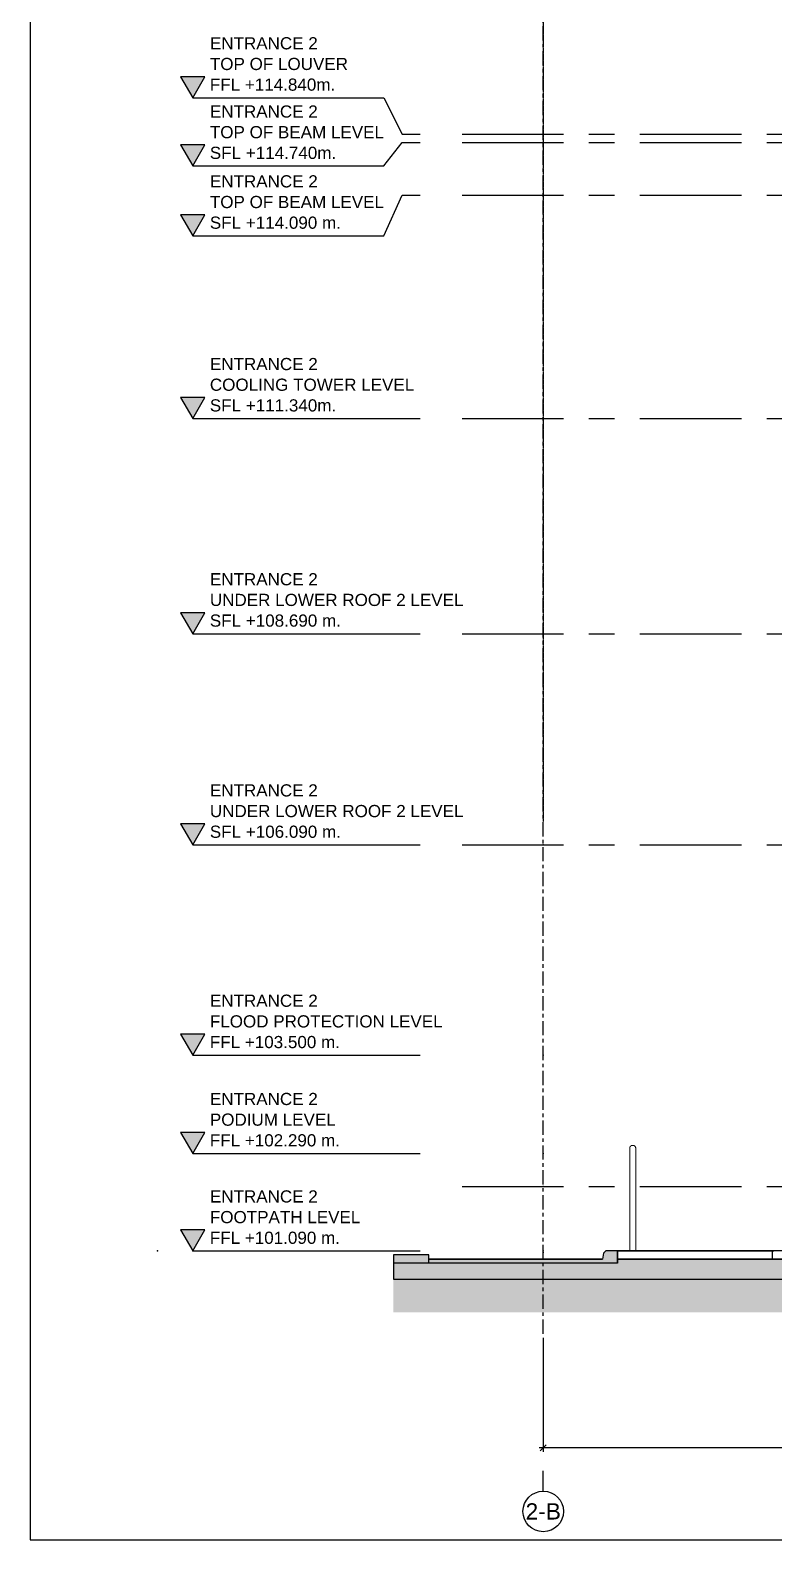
# Model space of a CAD drawing. Header units: millimetres. Extents: x -4391136 to -1798569, y -886572 to -291056.
# Drawn here: x -2146998 to -2137849, y -398298 to -379708 of the extents above; entities that cross this region are included whole.
import ezdxf
from ezdxf.enums import TextEntityAlignment as Align

# ---------------------------------------------------------------- set-up
doc = ezdxf.new("R2010")
doc.units = ezdxf.units.MM
doc.set_wipeout_variables(frame=1)
for name, pattern in [('CENTER', [50.8, 31.75, -6.35, 6.35, -6.35]), ('TA_GL_000.70000', [1.925, 0.7, -0.175, 0.175, -0.175, 0.7]), ('TA_GL_005.00000', [13.75, 5, -1.25, 1.25, -1.25, 5]), ('Xref-C-1-PP17-AR-2214-01-B$0$DPA_Grid _ Level 100', [10, 5.5, -1.6, 1.3, -1.6])]:
    doc.linetypes.add(name, pattern=pattern)
doc.layers.add('000 - 0_HIDE_OBJ_FRAMING_DEF_DIMS', color=7, linetype='Continuous', plot=False)
for name, color, linetype in [('000 - 0_SYM_DWG_GRID-BUBBLE_MAIN_COLOR_1', 7, 'Continuous'), ('000 - 0_SYM_DWG_GRIDLINE_MAIN_COLOR_251', 7, 'Continuous'), ('000 - 0_SYM_DWG_LEVEL_MAIN_COLOR_2', 7, 'Continuous'), ('000 - 0_SYM_DWG_LEVEL_TEXT', 7, 'Continuous'), ('000 - CONCRETE_COL_CUT_COLOR_1', 7, 'Continuous'), ('000 - CONCRETE_COL_CUT_COLOR_5', 7, 'Continuous'), ('000 - CONCRETE_COL_HATCH_', 7, 'Continuous'), ('000 - CONCRETE_COL_WIPEOUT_', 7, 'Continuous'), ('000 - CONCRETE_WALL_MAIN_COLOR_1', 7, 'Continuous'), ('000 - D I M', 7, 'Continuous'), ('000 - GRID', 7, 'CENTER'), ('_PP-Dim', 7, 'Continuous')]:
    doc.layers.add(name, color=color, linetype=linetype)
doc.styles.add('Arial', font='arial.ttf', dxfattribs={"height": 1500})
doc.styles.add('Arial_1', font='arial.ttf', dxfattribs={"height": 2000})
doc.styles.add('FAMELINE_FOR_CKST', font='arial.ttf')
doc.styles.add('TA', font='', dxfattribs={"height": 4.5})
doc.styles.get('TA').set_extended_font_data('Cordia New')
doc.dimstyles.new('FAMELINE-CKST_E-E', dxfattribs={"dimtxt": 0.3, "dimasz": 0.15, "dimexe": 0.1, "dimexo": 0.1, "dimgap": 0.05, "dimtad": 1, "dimzin": 0, "dimdsep": 46, "dimtxsty": 'FAMELINE_FOR_CKST', "dimblk": 'OBLIQUE', "dimblk1": 'OBLIQUE', "dimblk2": 'OBLIQUE', "dimsah": 1, "dimcen": 0.1, "dimdle": 0.1, "dimclrd": 7, "dimclre": 7, "dimclrt": 7, "dimadec": 0, "dimazin": 0, "dimtfac": 1, "dimtix": 1, "dimtmove": 2, "dimatfit": 3, "dimfxl": 1, "dimtolj": 1, "dimtzin": 0, "dimlwd": -1, "dimlwe": -1, "dimarcsym": 0})

# ---------------------------------------------------------------- blocks, each defined once
blk = doc.blocks.new('W-1-PP17-ENT2_REV00_20260526-152612_EX_LOPF-1')
at = {"layer": '000 - 0_HIDE_OBJ_FRAMING_DEF_DIMS', "color": 7, "linetype": 'Xref-C-1-PP17-AR-2214-01-B$0$DPA_Grid _ Level 100'}
blk.add_line((-26525, 12055), (-26525, -34224), dxfattribs=at)
blk = doc.blocks.new('A$Cbc3bdfda')
at = {"layer": '_PP-Dim', "color": 7}
blk.add_lwpolyline([(0, -400), (775, -400), (775, 0), (0, 0)], close=True, dxfattribs=at)
blk = doc.blocks.new('*U1514')
at = {"layer": '000 - 0_SYM_DWG_GRIDLINE_MAIN_COLOR_251', "color": 7, "linetype": 'ByBlock', "ltscale": 5}
blk.add_line((20, 0), (-622.81, 0), dxfattribs=at)
at = {"layer": '000 - 0_SYM_DWG_GRIDLINE_MAIN_COLOR_251', "color": 7}
blk.add_point((0, 0), dxfattribs=at)
at = {"color": 7, "style": 'TA', "flags": 1}
blk.add_attdef('LOCATION', (6, -6), '', height=4.5, rotation=270, dxfattribs=at)
blk = doc.blocks.new('*U1512')
at = {"layer": '000 - 0_SYM_DWG_GRID-BUBBLE_MAIN_COLOR_1', "color": 7}
blk.add_line((58.75, 0), (53.75, 0), dxfattribs=at)
blk.add_circle((63.75, 0), 5, dxfattribs=at)
at = {"layer": '000 - 0_SYM_DWG_GRIDLINE_MAIN_COLOR_251', "color": 7, "linetype": 'ByBlock', "ltscale": 5}
blk.add_line((20, 0), (-354.52, 0), dxfattribs=at)
at = {"layer": '000 - 0_SYM_DWG_GRIDLINE_MAIN_COLOR_251', "color": 7}
blk.add_point((0, 0), dxfattribs=at)
at = {"color": 7, "style": 'TA', "flags": 1}
blk.add_attdef('LOCATION', (6, -6), '', height=4.5, rotation=270, dxfattribs=at)
at = {"layer": '000 - 0_SYM_DWG_GRID-BUBBLE_MAIN_COLOR_1', "color": 7, "style": 'Arial'}
blk.add_attdef('GRID-HEAD', text='', height=4, rotation=90, dxfattribs=at).set_placement((63.75, 0), align=Align.MIDDLE_CENTER)
blk = doc.blocks.new('_Oblique')
at = {"color": 7, "linetype": 'ByBlock', "lineweight": -2}
blk.add_line((-0.5, -0.5), (0.5, 0.5), dxfattribs=at)
blk = doc.blocks.new('*D2477')
at = {"layer": '000 - D I M', "color": 7, "transparency": 16777216}
for p, q in [((-26525, 100020), (-26525, 98614)), ((0, 100020), (0, 98614)), ((50, 98664), (-26575, 98664))]:
    blk.add_line(p, q, dxfattribs=at)
at = {"layer": 'Defpoints', "color": 7, "transparency": 16777216}
for p in [(-26525, 100070), (0, 100070), (-26525, 98664)]:
    blk.add_point(p, dxfattribs=at)
at = {"layer": '000 - D I M', "color": 7, "transparency": 16777216, "xscale": 75, "yscale": 75, "zscale": 75, "rotation": 180}
blk.add_blockref('_Oblique', (-26525, 98664), dxfattribs=at)
at = {"layer": '000 - D I M', "color": 7, "transparency": 16777216, "xscale": 75, "yscale": 75, "zscale": 75}
blk.add_blockref('_Oblique', (0, 98664), dxfattribs=at)
at = {"layer": '000 - D I M', "color": 7, "transparency": 16777216, "insert": (-13262, 98765), "char_height": 150, "attachment_point": 5, "style": 'FAMELINE_FOR_CKST'}
blk.add_mtext('\\A1;26525', dxfattribs=at)
blk = doc.blocks.new('*U1695')
at = {"layer": '000 - 0_SYM_DWG_LEVEL_MAIN_COLOR_2'}
blk.add_hatch(color=7, dxfattribs=at).paths.add_polyline_path([(-83.27, 5.18), (-86.26, 0), (-89.25, 5.18)])
at = {"color": 7}
blk.add_point((0, 0), dxfattribs=at)
at = {"layer": '000 - 0_SYM_DWG_GRIDLINE_MAIN_COLOR_251', "color": 7}
blk.add_lwpolyline([(-86.26, 0), (-39.26, 0), (-34.76, 0), (-30.26, 0)], dxfattribs=at)
at = {"layer": '000 - 0_SYM_DWG_LEVEL_MAIN_COLOR_2', "color": 7, "lineweight": 25}
for p, q in [((-83.27, 5.18), (-89.25, 5.18)), ((-89.25, 5.18), (-86.26, 0)), ((-86.26, 0), (-83.27, 5.18))]:
    blk.add_line(p, q, dxfattribs=at)
at = {"layer": '000 - 0_SYM_DWG_LEVEL_TEXT', "color": 7, "style": 'Arial_1'}
for tag, p in [('LV_NAME_1', (-82.04, 11.92)), ('LV_NAME_2', (-82.05, 6.83)), ('LV_NAME_3', (-82.06, 1.74))]:
    blk.add_attdef(tag, p, '', height=3, dxfattribs=at)
blk = doc.blocks.new('*U2335')
at = {"layer": '000 - 0_SYM_DWG_GRIDLINE_MAIN_COLOR_251', "color": 7, "linetype": 'ByBlock', "ltscale": 5}
blk.add_line((20, 0), (-573.796, 0), dxfattribs=at)
at = {"layer": '000 - 0_SYM_DWG_GRIDLINE_MAIN_COLOR_251', "color": 7}
blk.add_point((0, 0), dxfattribs=at)
at = {"color": 7, "style": 'TA', "flags": 1}
blk.add_attdef('LOCATION', (6, -6), '', height=4.5, rotation=270, dxfattribs=at)
blk = doc.blocks.new('*U1694')
at = {"layer": '000 - 0_SYM_DWG_LEVEL_MAIN_COLOR_2'}
blk.add_hatch(color=7, dxfattribs=at).paths.add_polyline_path([(-83.27, -0.62), (-86.26, -5.8), (-89.25, -0.62)])
at = {"color": 7}
blk.add_point((0, 0), dxfattribs=at)
at = {"layer": '000 - 0_SYM_DWG_GRIDLINE_MAIN_COLOR_251', "color": 7}
blk.add_lwpolyline([(-86.26, -5.8), (-39.26, -5.8), (-34.76, 0), (-30.26, 0)], dxfattribs=at)
at = {"layer": '000 - 0_SYM_DWG_LEVEL_MAIN_COLOR_2', "color": 7, "lineweight": 25}
for p, q in [((-83.27, -0.62), (-89.25, -0.62)), ((-89.25, -0.62), (-86.26, -5.8)), ((-86.26, -5.8), (-83.27, -0.62))]:
    blk.add_line(p, q, dxfattribs=at)
at = {"layer": '000 - 0_SYM_DWG_LEVEL_TEXT', "color": 7, "style": 'Arial_1'}
for tag, p in [('LV_NAME_1', (-82.04, 6.12)), ('LV_NAME_2', (-82.05, 1.03)), ('LV_NAME_3', (-82.06, -4.06))]:
    blk.add_attdef(tag, p, '', height=3, dxfattribs=at)
blk = doc.blocks.new('*U1693')
at = {"layer": '000 - 0_SYM_DWG_LEVEL_MAIN_COLOR_2'}
blk.add_hatch(color=7, dxfattribs=at).paths.add_polyline_path([(-83.27, 14.18), (-86.26, 9), (-89.25, 14.18)])
at = {"color": 7}
blk.add_point((0, 0), dxfattribs=at)
at = {"layer": '000 - 0_SYM_DWG_GRIDLINE_MAIN_COLOR_251', "color": 7}
blk.add_lwpolyline([(-86.26, 9), (-39.26, 9), (-34.76, 0), (-30.26, 0)], dxfattribs=at)
at = {"layer": '000 - 0_SYM_DWG_LEVEL_MAIN_COLOR_2', "color": 7, "lineweight": 25}
for p, q in [((-83.27, 14.18), (-89.25, 14.18)), ((-89.25, 14.18), (-86.26, 9)), ((-86.26, 9), (-83.27, 14.18))]:
    blk.add_line(p, q, dxfattribs=at)
at = {"layer": '000 - 0_SYM_DWG_LEVEL_TEXT', "color": 7, "style": 'Arial_1'}
for tag, p in [('LV_NAME_1', (-82.04, 20.92)), ('LV_NAME_2', (-82.05, 15.83)), ('LV_NAME_3', (-82.06, 10.74))]:
    blk.add_attdef(tag, p, '', height=3, dxfattribs=at)
blk = doc.blocks.new('*U1692')
at = {"layer": '000 - 0_SYM_DWG_LEVEL_MAIN_COLOR_2'}
blk.add_hatch(color=7, dxfattribs=at).paths.add_polyline_path([(-83.27, -4.82), (-86.26, -10), (-89.25, -4.82)])
at = {"color": 7}
blk.add_point((0, 0), dxfattribs=at)
at = {"layer": '000 - 0_SYM_DWG_GRIDLINE_MAIN_COLOR_251', "color": 7}
blk.add_lwpolyline([(-86.26, -10), (-39.26, -10), (-34.76, 0), (-30.26, 0)], dxfattribs=at)
at = {"layer": '000 - 0_SYM_DWG_LEVEL_MAIN_COLOR_2', "color": 7, "lineweight": 25}
for p, q in [((-83.27, -4.82), (-89.25, -4.82)), ((-89.25, -4.82), (-86.26, -10)), ((-86.26, -10), (-83.27, -4.82))]:
    blk.add_line(p, q, dxfattribs=at)
at = {"layer": '000 - 0_SYM_DWG_LEVEL_TEXT', "color": 7, "style": 'Arial_1'}
for tag, p in [('LV_NAME_1', (-82.04, 1.92)), ('LV_NAME_2', (-82.05, -3.17)), ('LV_NAME_3', (-82.06, -8.26))]:
    blk.add_attdef(tag, p, '', height=3, dxfattribs=at)
blk = doc.blocks.new('*U1936')
at = {"layer": '000 - 0_SYM_DWG_LEVEL_MAIN_COLOR_2'}
blk.add_hatch(color=7, dxfattribs=at).paths.add_polyline_path([(-83.27, 5.18), (-86.26, 0), (-89.25, 5.18)])
at = {"color": 7}
blk.add_point((0, 0), dxfattribs=at)
at = {"layer": '000 - 0_SYM_DWG_GRIDLINE_MAIN_COLOR_251', "color": 7}
blk.add_lwpolyline([(-86.26, 0), (-39.26, 0), (-34.76, 0), (-30.26, 0)], dxfattribs=at)
at = {"layer": '000 - 0_SYM_DWG_LEVEL_MAIN_COLOR_2', "color": 7, "lineweight": 25}
for p, q in [((-83.27, 5.18), (-89.25, 5.18)), ((-89.25, 5.18), (-86.26, 0)), ((-86.26, 0), (-83.27, 5.18))]:
    blk.add_line(p, q, dxfattribs=at)
at = {"layer": '000 - 0_SYM_DWG_LEVEL_TEXT', "color": 7, "style": 'Arial_1'}
for tag, p in [('LV_NAME_1', (-82.04, 11.92)), ('LV_NAME_2', (-82.05, 6.83)), ('LV_NAME_3', (-82.06, 1.74))]:
    blk.add_attdef(tag, p, '', height=3, dxfattribs=at)
blk = doc.blocks.new('Railing - MRT Type A-19382752-ENTRANCE 2 - ENLARGE ELEVATION 2')
at = {"layer": '000 - CONCRETE_WALL_MAIN_COLOR_1', "color": 7, "lineweight": 9}
for p, q in [((-522111, 101093), (-522136, 101093)), ((-522136, 101093), (-522111, 101093)), ((-522136, 101093), (-522136, 101090)), ((-522136, 101093), (-522136, 101090)), ((-522111, 101093), (-522136, 101093)), ((-522136, 101093), (-522111, 101093)), ((-522136, 101090), (-522136, 101093)), ((-522136, 101090), (-522136, 101093)), ((-522011, 101090), (-522136, 101090)), ((-522136, 101090), (-522011, 101090)), ((-522011, 101090), (-522136, 101090)), ((-522136, 101090), (-522011, 101090)), ((-522074, 101090), (-522074, 101090)), ((-522074, 101090), (-522074, 101090)), ((-522074, 101090), (-522074, 101090)), ((-522074, 101090), (-522074, 101090)), ((-522011, 101093), (-522036, 101093)), ((-522036, 101093), (-522011, 101093)), ((-522011, 101093), (-522036, 101093)), ((-522036, 101093), (-522011, 101093)), ((-522011, 101093), (-522011, 101090)), ((-522011, 101090), (-522011, 101093)), ((-522011, 101093), (-522011, 101090)), ((-522011, 101090), (-522011, 101093))]:
    blk.add_line(p, q, dxfattribs=at)
at = {"layer": '000 - CONCRETE_WALL_MAIN_COLOR_1', "color": 7, "lineweight": 9, "flags": 128}
for points in [[(-522111, 102353), (-522111, 102354), (-522111, 102355), (-522111, 102357), (-522111, 102358), (-522111, 102360), (-522110, 102361), (-522110, 102363), (-522110, 102364), (-522109, 102366), (-522108, 102367), (-522108, 102368), (-522107, 102370), (-522106, 102371), (-522106, 102372), (-522105, 102374), (-522104, 102375), (-522103, 102376), (-522102, 102377), (-522101, 102378), (-522100, 102379), (-522099, 102380), (-522098, 102381), (-522097, 102382), (-522095, 102383), (-522094, 102384), (-522093, 102385), (-522092, 102386), (-522090, 102386), (-522089, 102387), (-522088, 102387), (-522086, 102388), (-522085, 102388), (-522083, 102389), (-522082, 102389), (-522080, 102389), (-522079, 102390), (-522077, 102390), (-522076, 102390), (-522074, 102390)], [(-522111, 102265), (-522111, 102268), (-522111, 102272), (-522111, 102275), (-522111, 102279), (-522111, 102282), (-522111, 102286), (-522111, 102289), (-522111, 102293), (-522111, 102296), (-522111, 102299), (-522111, 102302), (-522111, 102305), (-522111, 102308), (-522111, 102311), (-522111, 102314), (-522111, 102317), (-522111, 102320), (-522111, 102323), (-522111, 102325), (-522111, 102328), (-522111, 102330), (-522111, 102332), (-522111, 102335), (-522111, 102337), (-522111, 102339), (-522111, 102340), (-522111, 102342), (-522111, 102344), (-522111, 102345), (-522111, 102347), (-522111, 102348), (-522111, 102349), (-522111, 102350), (-522111, 102351), (-522111, 102351)], [(-522111, 102351), (-522111, 102351), (-522111, 102350), (-522111, 102349), (-522111, 102348), (-522111, 102347), (-522111, 102346), (-522111, 102344), (-522111, 102343), (-522111, 102341), (-522111, 102339), (-522111, 102337), (-522111, 102335), (-522111, 102333), (-522111, 102331), (-522111, 102328), (-522111, 102326), (-522111, 102323), (-522111, 102321), (-522111, 102318), (-522111, 102315), (-522111, 102312), (-522111, 102309)], [(-522111, 102309), (-522111, 102306), (-522111, 102303), (-522111, 102300), (-522111, 102297), (-522111, 102293), (-522111, 102290), (-522111, 102287), (-522111, 102283), (-522111, 102280), (-522111, 102276), (-522111, 102273), (-522111, 102269), (-522111, 102266), (-522111, 102265)], [(-522074, 102390), (-522072, 102390), (-522071, 102390), (-522069, 102390), (-522068, 102390), (-522066, 102389), (-522065, 102389), (-522064, 102389), (-522062, 102388), (-522061, 102388), (-522059, 102387), (-522058, 102386), (-522057, 102386), (-522055, 102385), (-522054, 102384), (-522053, 102383), (-522052, 102383), (-522050, 102382), (-522049, 102381), (-522048, 102380), (-522047, 102379), (-522046, 102378), (-522045, 102376), (-522044, 102375), (-522043, 102374), (-522042, 102373), (-522042, 102371), (-522041, 102370), (-522040, 102369), (-522040, 102367), (-522039, 102366), (-522038, 102365), (-522038, 102363), (-522038, 102362), (-522037, 102360), (-522037, 102359), (-522037, 102357), (-522037, 102356), (-522036, 102354), (-522036, 102353)], [(-522036, 102351), (-522036, 102351), (-522036, 102350), (-522036, 102349), (-522036, 102348), (-522036, 102347), (-522036, 102346), (-522036, 102344), (-522036, 102343), (-522036, 102341), (-522036, 102339), (-522036, 102337), (-522036, 102335), (-522036, 102333), (-522036, 102331), (-522036, 102328), (-522036, 102326), (-522036, 102323), (-522036, 102321), (-522036, 102318), (-522036, 102315), (-522036, 102312), (-522036, 102309)], [(-522036, 102265), (-522036, 102268), (-522036, 102272), (-522036, 102275), (-522036, 102279), (-522036, 102282), (-522036, 102286), (-522036, 102289), (-522036, 102293), (-522036, 102296), (-522036, 102299), (-522036, 102302), (-522036, 102305), (-522036, 102308), (-522036, 102311), (-522036, 102314), (-522036, 102317), (-522036, 102320), (-522036, 102323), (-522036, 102325), (-522036, 102328), (-522036, 102330), (-522036, 102332), (-522036, 102335), (-522036, 102337), (-522036, 102339), (-522036, 102340), (-522036, 102342), (-522036, 102344), (-522036, 102345), (-522036, 102347), (-522036, 102348), (-522036, 102349), (-522036, 102350), (-522036, 102351), (-522036, 102351)], [(-522036, 102309), (-522036, 102306), (-522036, 102303), (-522036, 102300), (-522036, 102297), (-522036, 102293), (-522036, 102290), (-522036, 102287), (-522036, 102283), (-522036, 102280), (-522036, 102276), (-522036, 102273), (-522036, 102269), (-522036, 102266), (-522036, 102265)]]:
    blk.add_lwpolyline(points, dxfattribs=at)
blk = doc.blocks.new('Railing - 2800 _L_-19382750-ENTRANCE 2 - ENLARGE ELEVATION 2')
at = {"layer": '000 - CONCRETE_WALL_MAIN_COLOR_1', "color": 7, "lineweight": 9}
for p, q in [((-522111, 102265), (-522111, 101093)), ((-522036, 101093), (-522036, 102265)), ((-522111, 101093), (-522136, 101093)), ((-522136, 101093), (-522011, 101093)), ((-522136, 101093), (-522136, 101090)), ((-522136, 101093), (-522136, 101090)), ((-522111, 101093), (-522136, 101093)), ((-522136, 101093), (-522111, 101093)), ((-522136, 101090), (-522136, 101093)), ((-522136, 101090), (-522136, 101093)), ((-522011, 101090), (-522136, 101090)), ((-522136, 101090), (-522011, 101090)), ((-522011, 101090), (-522136, 101090)), ((-522136, 101090), (-522011, 101090)), ((-522074, 101090), (-522074, 101090)), ((-522074, 101090), (-522074, 101090)), ((-522074, 101090), (-522074, 101090)), ((-522074, 101090), (-522074, 101090)), ((-522011, 101093), (-522036, 101093)), ((-522011, 101093), (-522036, 101093)), ((-522036, 101093), (-522011, 101093)), ((-522011, 101093), (-522011, 101090)), ((-522011, 101090), (-522011, 101093)), ((-522011, 101093), (-522011, 101090)), ((-522011, 101090), (-522011, 101093))]:
    blk.add_line(p, q, dxfattribs=at)
at = {"layer": '000 - CONCRETE_WALL_MAIN_COLOR_1', "color": 7, "lineweight": 9, "flags": 128}
for points in [[(-522111, 102352), (-522111, 102354), (-522111, 102355), (-522111, 102357), (-522111, 102358), (-522111, 102360), (-522110, 102361), (-522110, 102363), (-522110, 102364), (-522109, 102366), (-522108, 102367), (-522108, 102368), (-522107, 102370), (-522106, 102371), (-522106, 102372), (-522105, 102374), (-522104, 102375), (-522103, 102376), (-522102, 102377), (-522101, 102378), (-522100, 102379), (-522099, 102380), (-522098, 102381), (-522097, 102382), (-522095, 102383), (-522094, 102384), (-522093, 102385), (-522092, 102386), (-522090, 102386), (-522089, 102387), (-522088, 102387), (-522086, 102388), (-522085, 102388), (-522083, 102389), (-522082, 102389), (-522080, 102389), (-522079, 102390), (-522077, 102390), (-522076, 102390), (-522074, 102390)], [(-522111, 102352), (-522111, 102352), (-522111, 102352), (-522111, 102352), (-522111, 102351), (-522111, 102351), (-522111, 102350), (-522111, 102349), (-522111, 102348), (-522111, 102347), (-522111, 102346), (-522111, 102344), (-522111, 102343), (-522111, 102341), (-522111, 102339), (-522111, 102337), (-522111, 102335), (-522111, 102333), (-522111, 102331), (-522111, 102328), (-522111, 102326), (-522111, 102323), (-522111, 102321), (-522111, 102318), (-522111, 102315), (-522111, 102312), (-522111, 102309), (-522111, 102306), (-522111, 102303), (-522111, 102300), (-522111, 102297), (-522111, 102293), (-522111, 102290), (-522111, 102287), (-522111, 102283), (-522111, 102280), (-522111, 102276), (-522111, 102273), (-522111, 102269), (-522111, 102266), (-522111, 102265)], [(-522111, 102265), (-522111, 102268), (-522111, 102272), (-522111, 102275), (-522111, 102279), (-522111, 102282), (-522111, 102286), (-522111, 102289), (-522111, 102293), (-522111, 102296), (-522111, 102299), (-522111, 102302), (-522111, 102305), (-522111, 102308), (-522111, 102311), (-522111, 102314), (-522111, 102317), (-522111, 102320), (-522111, 102323), (-522111, 102325), (-522111, 102328), (-522111, 102330), (-522111, 102332), (-522111, 102335), (-522111, 102337), (-522111, 102339), (-522111, 102340), (-522111, 102342), (-522111, 102344), (-522111, 102345), (-522111, 102347), (-522111, 102348), (-522111, 102349), (-522111, 102350), (-522111, 102351), (-522111, 102351)], [(-522074, 102390), (-522072, 102390), (-522071, 102390), (-522069, 102390), (-522068, 102390), (-522066, 102389), (-522065, 102389), (-522064, 102389), (-522062, 102388), (-522061, 102388), (-522059, 102387), (-522058, 102386), (-522057, 102386), (-522055, 102385), (-522054, 102384), (-522053, 102383), (-522052, 102383), (-522050, 102382), (-522049, 102381), (-522048, 102380), (-522047, 102379), (-522046, 102378), (-522045, 102376), (-522044, 102375), (-522043, 102374), (-522042, 102373), (-522042, 102371), (-522041, 102370), (-522040, 102369), (-522040, 102367), (-522039, 102366), (-522038, 102365), (-522038, 102363), (-522038, 102362), (-522037, 102360), (-522037, 102359), (-522037, 102357), (-522037, 102356), (-522036, 102354), (-522036, 102353)], [(-522036, 102265), (-522036, 102268), (-522036, 102272), (-522036, 102275), (-522036, 102279), (-522036, 102282), (-522036, 102286), (-522036, 102289), (-522036, 102293), (-522036, 102296), (-522036, 102299), (-522036, 102302), (-522036, 102305), (-522036, 102308), (-522036, 102311), (-522036, 102314), (-522036, 102317), (-522036, 102320), (-522036, 102323), (-522036, 102325), (-522036, 102328), (-522036, 102330), (-522036, 102332), (-522036, 102335), (-522036, 102337), (-522036, 102339), (-522036, 102340), (-522036, 102342), (-522036, 102344), (-522036, 102345), (-522036, 102347), (-522036, 102348), (-522036, 102349), (-522036, 102350), (-522036, 102351), (-522036, 102351), (-522036, 102352), (-522036, 102352), (-522036, 102352), (-522036, 102352), (-522036, 102352)], [(-522036, 102351), (-522036, 102351), (-522036, 102350), (-522036, 102349), (-522036, 102348), (-522036, 102347), (-522036, 102346), (-522036, 102344), (-522036, 102343), (-522036, 102341), (-522036, 102339), (-522036, 102337), (-522036, 102335), (-522036, 102333), (-522036, 102331), (-522036, 102328), (-522036, 102326), (-522036, 102323), (-522036, 102321), (-522036, 102318), (-522036, 102315), (-522036, 102312), (-522036, 102309), (-522036, 102306), (-522036, 102303), (-522036, 102300), (-522036, 102297), (-522036, 102293), (-522036, 102290), (-522036, 102287), (-522036, 102283), (-522036, 102280), (-522036, 102276), (-522036, 102273), (-522036, 102269), (-522036, 102266), (-522036, 102265)]]:
    blk.add_lwpolyline(points, dxfattribs=at)
blk = doc.blocks.new('Railing - 2800 _L_-V96-ENTRANCE 2 - ENLARGE ELEVATION 2')
at = {"layer": '000 - CONCRETE_WALL_MAIN_COLOR_1', "color": 7, "lineweight": 9}
for p, q in [((-522111, 101093), (-522136, 101093)), ((-522136, 101093), (-522111, 101093)), ((-522136, 101093), (-522136, 101090)), ((-522136, 101093), (-522136, 101090)), ((-522111, 101093), (-522136, 101093)), ((-522136, 101093), (-522111, 101093)), ((-522136, 101090), (-522136, 101093)), ((-522136, 101090), (-522136, 101093)), ((-522011, 101090), (-522136, 101090)), ((-522136, 101090), (-522011, 101090)), ((-522011, 101090), (-522136, 101090)), ((-522136, 101090), (-522011, 101090)), ((-522074, 101090), (-522074, 101090)), ((-522074, 101090), (-522074, 101090)), ((-522074, 101090), (-522074, 101090)), ((-522074, 101090), (-522074, 101090)), ((-522011, 101093), (-522036, 101093)), ((-522036, 101093), (-522011, 101093)), ((-522011, 101093), (-522036, 101093)), ((-522036, 101093), (-522011, 101093)), ((-522011, 101093), (-522011, 101090)), ((-522011, 101090), (-522011, 101093)), ((-522011, 101093), (-522011, 101090)), ((-522011, 101090), (-522011, 101093))]:
    blk.add_line(p, q, dxfattribs=at)
at = {"layer": '000 - CONCRETE_WALL_MAIN_COLOR_1', "color": 7, "lineweight": 9, "flags": 128}
for points in [[(-522111, 102353), (-522111, 102354), (-522111, 102355), (-522111, 102357), (-522111, 102358), (-522111, 102360), (-522110, 102361), (-522110, 102363), (-522110, 102364), (-522109, 102366), (-522108, 102367), (-522108, 102368), (-522107, 102370), (-522106, 102371), (-522106, 102372), (-522105, 102374), (-522104, 102375), (-522103, 102376), (-522102, 102377), (-522101, 102378), (-522100, 102379), (-522099, 102380), (-522098, 102381), (-522097, 102382), (-522095, 102383), (-522094, 102384), (-522093, 102385), (-522092, 102386), (-522090, 102386), (-522089, 102387), (-522088, 102387), (-522086, 102388), (-522085, 102388), (-522083, 102389), (-522082, 102389), (-522080, 102389), (-522079, 102390), (-522077, 102390), (-522076, 102390), (-522074, 102390)], [(-522111, 102265), (-522111, 102268), (-522111, 102272), (-522111, 102275), (-522111, 102279), (-522111, 102282), (-522111, 102286), (-522111, 102289), (-522111, 102293), (-522111, 102296), (-522111, 102299), (-522111, 102302), (-522111, 102305), (-522111, 102308), (-522111, 102311), (-522111, 102314), (-522111, 102317), (-522111, 102320), (-522111, 102323), (-522111, 102325), (-522111, 102328), (-522111, 102330), (-522111, 102332), (-522111, 102335), (-522111, 102337), (-522111, 102339), (-522111, 102340), (-522111, 102342), (-522111, 102344), (-522111, 102345), (-522111, 102347), (-522111, 102348), (-522111, 102349), (-522111, 102350), (-522111, 102351), (-522111, 102351)], [(-522111, 102351), (-522111, 102351), (-522111, 102350), (-522111, 102349), (-522111, 102348), (-522111, 102347), (-522111, 102346), (-522111, 102344), (-522111, 102343), (-522111, 102341), (-522111, 102339), (-522111, 102337), (-522111, 102335), (-522111, 102333), (-522111, 102331), (-522111, 102328), (-522111, 102326), (-522111, 102323), (-522111, 102321), (-522111, 102318), (-522111, 102315), (-522111, 102312), (-522111, 102309)], [(-522111, 102309), (-522111, 102306), (-522111, 102303), (-522111, 102300), (-522111, 102297), (-522111, 102293), (-522111, 102290), (-522111, 102287), (-522111, 102283), (-522111, 102280), (-522111, 102276), (-522111, 102273), (-522111, 102269), (-522111, 102266), (-522111, 102265)], [(-522074, 102390), (-522072, 102390), (-522071, 102390), (-522069, 102390), (-522068, 102390), (-522066, 102389), (-522065, 102389), (-522064, 102389), (-522062, 102388), (-522061, 102388), (-522059, 102387), (-522058, 102386), (-522057, 102386), (-522055, 102385), (-522054, 102384), (-522053, 102383), (-522052, 102383), (-522050, 102382), (-522049, 102381), (-522048, 102380), (-522047, 102379), (-522046, 102378), (-522045, 102376), (-522044, 102375), (-522043, 102374), (-522042, 102373), (-522042, 102371), (-522041, 102370), (-522040, 102369), (-522040, 102367), (-522039, 102366), (-522038, 102365), (-522038, 102363), (-522038, 102362), (-522037, 102360), (-522037, 102359), (-522037, 102357), (-522037, 102356), (-522036, 102354), (-522036, 102353)], [(-522036, 102351), (-522036, 102351), (-522036, 102350), (-522036, 102349), (-522036, 102348), (-522036, 102347), (-522036, 102346), (-522036, 102344), (-522036, 102343), (-522036, 102341), (-522036, 102339), (-522036, 102337), (-522036, 102335), (-522036, 102333), (-522036, 102331), (-522036, 102328), (-522036, 102326), (-522036, 102323), (-522036, 102321), (-522036, 102318), (-522036, 102315), (-522036, 102312), (-522036, 102309)], [(-522036, 102265), (-522036, 102268), (-522036, 102272), (-522036, 102275), (-522036, 102279), (-522036, 102282), (-522036, 102286), (-522036, 102289), (-522036, 102293), (-522036, 102296), (-522036, 102299), (-522036, 102302), (-522036, 102305), (-522036, 102308), (-522036, 102311), (-522036, 102314), (-522036, 102317), (-522036, 102320), (-522036, 102323), (-522036, 102325), (-522036, 102328), (-522036, 102330), (-522036, 102332), (-522036, 102335), (-522036, 102337), (-522036, 102339), (-522036, 102340), (-522036, 102342), (-522036, 102344), (-522036, 102345), (-522036, 102347), (-522036, 102348), (-522036, 102349), (-522036, 102350), (-522036, 102351), (-522036, 102351)], [(-522036, 102309), (-522036, 102306), (-522036, 102303), (-522036, 102300), (-522036, 102297), (-522036, 102293), (-522036, 102290), (-522036, 102287), (-522036, 102283), (-522036, 102280), (-522036, 102276), (-522036, 102273), (-522036, 102269), (-522036, 102266), (-522036, 102265)]]:
    blk.add_lwpolyline(points, dxfattribs=at)
blk = doc.blocks.new('Railing - Railing-19382771-ENTRANCE 2 - ENLARGE ELEVATION 2')
at = {"color": 7}
for name in ['Railing - MRT Type A-19382752-ENTRANCE 2 - ENLARGE ELEVATION 2', 'Railing - 2800 _L_-19382750-ENTRANCE 2 - ENLARGE ELEVATION 2', 'Railing - 2800 _L_-V96-ENTRANCE 2 - ENLARGE ELEVATION 2']:
    blk.add_blockref(name, (0, 0), dxfattribs=at)
blk = doc.blocks.new('*U1434')
at = {"layer": '000 - CONCRETE_COL_HATCH_'}
h = blk.add_hatch(dxfattribs=at)
h.set_pattern_fill('AR-CONC', scale=0.04)
h.set_pattern_definition([(50, (-342476.865, -850394.2085), (7.28738676, -0.63756342), [0.762, -8.382]), (355, (-342476.865, -850394.2085), (-1.40973686, 7.64227381), [0.6096, -6.705623367]), (100.4514447, (-342476.258, -850394.2616), (5.877649884, 7.004710076), [0.64760035, -7.123609784]), (46.1842, (-342476.865, -850392.1765), (10.84316164, -1.68169312), [1.143, -12.573]), (96.6355576, (-342475.962, -850392.317), (9.49616536, 9.89704498), [0.97140093, -10.68542433]), (351.1841512, (-342476.865, -850392.176), (9.49616536, 9.89704498), [0.91439868, -10.05838928]), (21, (-342475.849, -850392.6845), (6.06457565, -4.090607927), [0.762, -8.382]), (326, (-342475.849, -850392.6845), (2.472081134, 7.367518645), [0.6096, -6.7056]), (71.451445, (-342475.344, -850393.025), (8.53665677, 3.276910755), [0.64760035, -7.123597504]), (37.5, (-342476.8652, -850394.2085), (0.12354413, 3.382201555), [0, -6.62432, 0, -6.8072, 0, -6.731]), (7.5, (-342476.8652, -850394.2085), (2.6727865, 4.007222993), [0, -3.88112, 0, -6.47192, 0, -2.5654]), (327.5, (-342479.131, -850394.2085), (5.423623807, -0.22914976), [0, -2.54, 0, -7.9248, 0, -10.5156]), (317.5, (-342480.147, -850394.2085), (5.925167255, 1.017059641), [0, -3.302, 0, -5.26288, 0, -7.4676])])
h.paths.add_polyline_path([(0, 0), (0, 100), (-50, 100), (-50, 800), (-350, 800), (-350, 100), (-2946, 100), (-16182, -50), (-28357, -50), (-28357, 50), (-28357, -50), (-28357, 50), (-28504, 50), (-28532, 22), (-28544, -50), (-30682, -50), (-30682, 0), (-31116, 0), (-31116, -300), (-16180, -300), (-2945, -150), (-350, -150), (-350, -705), (-50, -705), (-50, -150), (869, -150), (869, 0)])
at = {"layer": '000 - CONCRETE_COL_CUT_COLOR_1', "color": 7, "lineweight": -2}
blk.add_lwpolyline([(-2946, 100), (-16182, -50), (-28357, -50), (-28357, 50), (-28357, -50), (-28357, 50), (-28504, 50), (-28532, 22), (-28544, -50), (-30682, -50), (-30682, 0), (-31116, 0), (-31116, -300), (-16180, -300), (-2945, -150)], dxfattribs=at)
blk = doc.blocks.new('*U1935')
at = {"layer": '000 - CONCRETE_COL_HATCH_'}
h = blk.add_hatch(dxfattribs=at)
h.set_pattern_fill('EARTH', scale=0.5, angle=45)
h.set_pattern_definition([(45, (-79957.9892, -874413.207), (0, 4.49012806), [3.175, -3.175]), (45, (-79958.831, -874412.365), (0, 4.49012806), [3.175, -3.175]), (45, (-79959.673, -874411.5232), (0, 4.49012806), [3.175, -3.175]), (135, (-79959.673, -874410.962), (-4.49012806, 0), [3.175, -3.175]), (135, (-79958.831, -874410.12), (-4.49012806, 0), [3.175, -3.175]), (135, (-79957.9892, -874409.278), (-4.49012806, 0), [3.175, -3.175])])
h.paths.add_polyline_path([(0, 0), (-2595, 0), (-15830, -150), (-30766, -150), (-30766, -555), (0, -555)])
blk = doc.blocks.new('A$C3de08056')
at = {"layer": '000 - CONCRETE_WALL_MAIN_COLOR_1', "color": 7}
for p, q in [((-34110, -5150), (-34544, -5150)), ((-34110, -5250), (-34110, -5150)), ((-34110, -5200), (-31973, -5200)), ((-29671, -5100), (-31785, -5100)), ((-31785, -5100), (-31785, -5200)), ((-31785, -5250), (-31785, -5100)), ((-31785, -5200), (-19617, -5200)), ((-19617, -5200), (-31785, -5200)), ((-31785, -5200), (-31785, -5250)), ((-19617, -5200), (-31785, -5200)), ((-31785, -5200), (-31785, -5250)), ((-19610, -5200), (-31785, -5200)), ((-31785, -5200), (-31785, -5250)), ((-31773, -5100), (-29873, -5100)), ((-29864, -5200), (-31764, -5200)), ((-19618, -5100), (-29885, -5100)), ((-29885, -5100), (-29885, -5200)), ((-29885, -5200), (-19617, -5200)), ((-29873, -5100), (-29874, -5100)), ((-29871, -5100), (-29864, -5100)), ((-34110, -5250), (-34544, -5250)), ((-34110, -5250), (-34544, -5250)), ((-31979, -5250), (-34110, -5250)), ((-31979, -5250), (-34110, -5250)), ((-31785, -5250), (-34110, -5250)), ((-34544, -5450), (-19608, -5450)), ((-34544, -5450), (-19608, -5450))]:
    blk.add_line(p, q, dxfattribs=at)
at = {"layer": '000 - CONCRETE_WALL_MAIN_COLOR_1', "color": 7, "lineweight": 35}
blk.add_line((-29864, -5100), (-31764, -5100), dxfattribs=at)
at = {"layer": '000 - CONCRETE_WALL_MAIN_COLOR_1', "color": 7}
blk.add_blockref('Railing - Railing-19382771-ENTRANCE 2 - ENLARGE ELEVATION 2', (490474, -106190), dxfattribs=at)
at = {"layer": '000 - CONCRETE_COL_CUT_COLOR_5', "color": 7}
blk.add_blockref('*U1434', (-3428, -5150), dxfattribs=at)
at = {"color": 7}
blk.add_blockref('*U1935', (-3778, -5300), dxfattribs=at)
blk = doc.blocks.new('W-1-PP17-ENT2_REV00_20260527-020919_ELEVATION_2_EX')
at = {"color": 7}
blk.add_blockref('A$C3de08056', (6175, 106190), dxfattribs=at)
blk = doc.blocks.new('W-1-PP17-ENT2_REV00_20260527-020919_ELEVATION_2_DIMS')
at = {"color": 7, "xscale": 50, "yscale": 50, "zscale": 50}
for name, p, values in [('*U1693', (-26525, 114840), {'LV_NAME_1': 'ENTRANCE 2', 'LV_NAME_2': 'TOP OF LOUVER ', 'LV_NAME_3': 'FFL +114.840m.'}), ('*U1694', (-26525, 114740), {'LV_NAME_1': 'ENTRANCE 2', 'LV_NAME_2': 'TOP OF BEAM LEVEL', 'LV_NAME_3': 'SFL +114.740m.'}), ('*U1692', (-26525, 114090), {'LV_NAME_1': 'ENTRANCE 2', 'LV_NAME_2': 'TOP OF BEAM LEVEL', 'LV_NAME_3': 'SFL +114.090 m.'}), ('*U1695', (-26525, 111340), {'LV_NAME_1': 'ENTRANCE 2', 'LV_NAME_2': 'COOLING TOWER LEVEL', 'LV_NAME_3': 'SFL +111.340m.'}), ('*U1695', (-26525, 108690), {'LV_NAME_1': 'ENTRANCE 2', 'LV_NAME_2': 'UNDER LOWER ROOF 2 LEVEL', 'LV_NAME_3': 'SFL +108.690 m.'}), ('*U1695', (-26525, 106090), {'LV_NAME_1': 'ENTRANCE 2', 'LV_NAME_2': 'UNDER LOWER ROOF 2 LEVEL', 'LV_NAME_3': 'SFL +106.090 m.'}), ('*U1936', (-26525, 103500), {'LV_NAME_1': 'ENTRANCE 2', 'LV_NAME_2': 'FLOOD PROTECTION LEVEL', 'LV_NAME_3': 'FFL +103.500 m.'}), ('*U1936', (-26525, 102290), {'LV_NAME_1': 'ENTRANCE 2', 'LV_NAME_2': 'PODIUM LEVEL', 'LV_NAME_3': 'FFL +102.290 m.'}), ('*U1936', (-26525, 101090), {'LV_NAME_1': 'ENTRANCE 2', 'LV_NAME_2': 'FOOTPATH LEVEL', 'LV_NAME_3': 'FFL +101.090 m.'})]:
    blk.add_blockref(name, p, dxfattribs=at).add_auto_attribs(values)
at = {"layer": '000 - 0_SYM_DWG_GRIDLINE_MAIN_COLOR_251', "color": 7, "linetype": 'TA_GL_005.00000', "xscale": 50, "yscale": 50, "zscale": 50, "rotation": 180}
for p in [(-26525, 114840), (-26525, 114740), (-26525, 114090), (-26525, 111340), (-26525, 108690), (-26525, 106090)]:
    blk.add_blockref('*U2335', p, dxfattribs=at)
at = {"layer": '000 - GRID', "color": 7, "linetype": 'TA_GL_000.70000', "xscale": 50.00000000000038, "yscale": 50.00000000000038, "zscale": 50.00000000000038, "rotation": 270}
blk.add_blockref('*U1512', (-26525, 101070), dxfattribs=at).add_auto_attribs({'GRID-HEAD': '2-B'})
at = {"layer": '000 - D I M', "color": 7}
dim = blk.add_linear_dim(base=(-26525, 98663.7), p1=(0, 100070), p2=(-26525, 100070), dimstyle='FAMELINE-CKST_E-E', override={"dimscale": 500, "dimdec": 0, "dimlfac": 1, "dimclrd": 7, "dimclre": 7, "dimclrt": 7}, dxfattribs=at)
dim.commit()
dim.dimension.update_dxf_attribs({"geometry": '*D2477', "text_midpoint": (-13262.5, 98765.3)})

msp = doc.modelspace()

# ---------------------------------------------------------------- linework, layer by layer
at = {"color": 7}
for p in [(-2145432.1, -394740.4), (-2144997.8, -394740.4)]:
    msp.add_point(p, dxfattribs=at)

# ---------------------------------------------------------------- block references
at = {"layer": '000 - 0_SYM_DWG_GRIDLINE_MAIN_COLOR_251', "color": 7, "linetype": 'TA_GL_005.00000', "xscale": 50, "yscale": 50, "zscale": 50, "rotation": 180}
msp.add_blockref('*U1514', (-2140684.8, -393945.5), dxfattribs=at)
at = {"layer": '_PP-Dim', "color": 7}
msp.add_blockref('W-1-PP17-ENT2_REV00_20260526-152612_EX_LOPF-1', (-2114159.8, -355232.7), dxfattribs=at)

# ---------------------------------------------------------------- next in the draw order: block references
at = {"color": 7}
msp.add_blockref('W-1-PP17-ENT2_REV00_20260527-020919_ELEVATION_2_DIMS', (-2114159.8, -495830.4), dxfattribs=at)
at = {"layer": '_PP-Dim', "color": 7, "xscale": 50, "yscale": 50, "zscale": 50}
msp.add_blockref('A$Cbc3bdfda', (-2146997.8, -378297.9), dxfattribs=at)

# ---------------------------------------------------------------- next in the draw order: block references
at = {"color": 7}
msp.add_blockref('W-1-PP17-ENT2_REV00_20260527-020919_ELEVATION_2_EX', (-2114159.8, -495830.4), dxfattribs=at)

doc.saveas('drawing.dxf')
